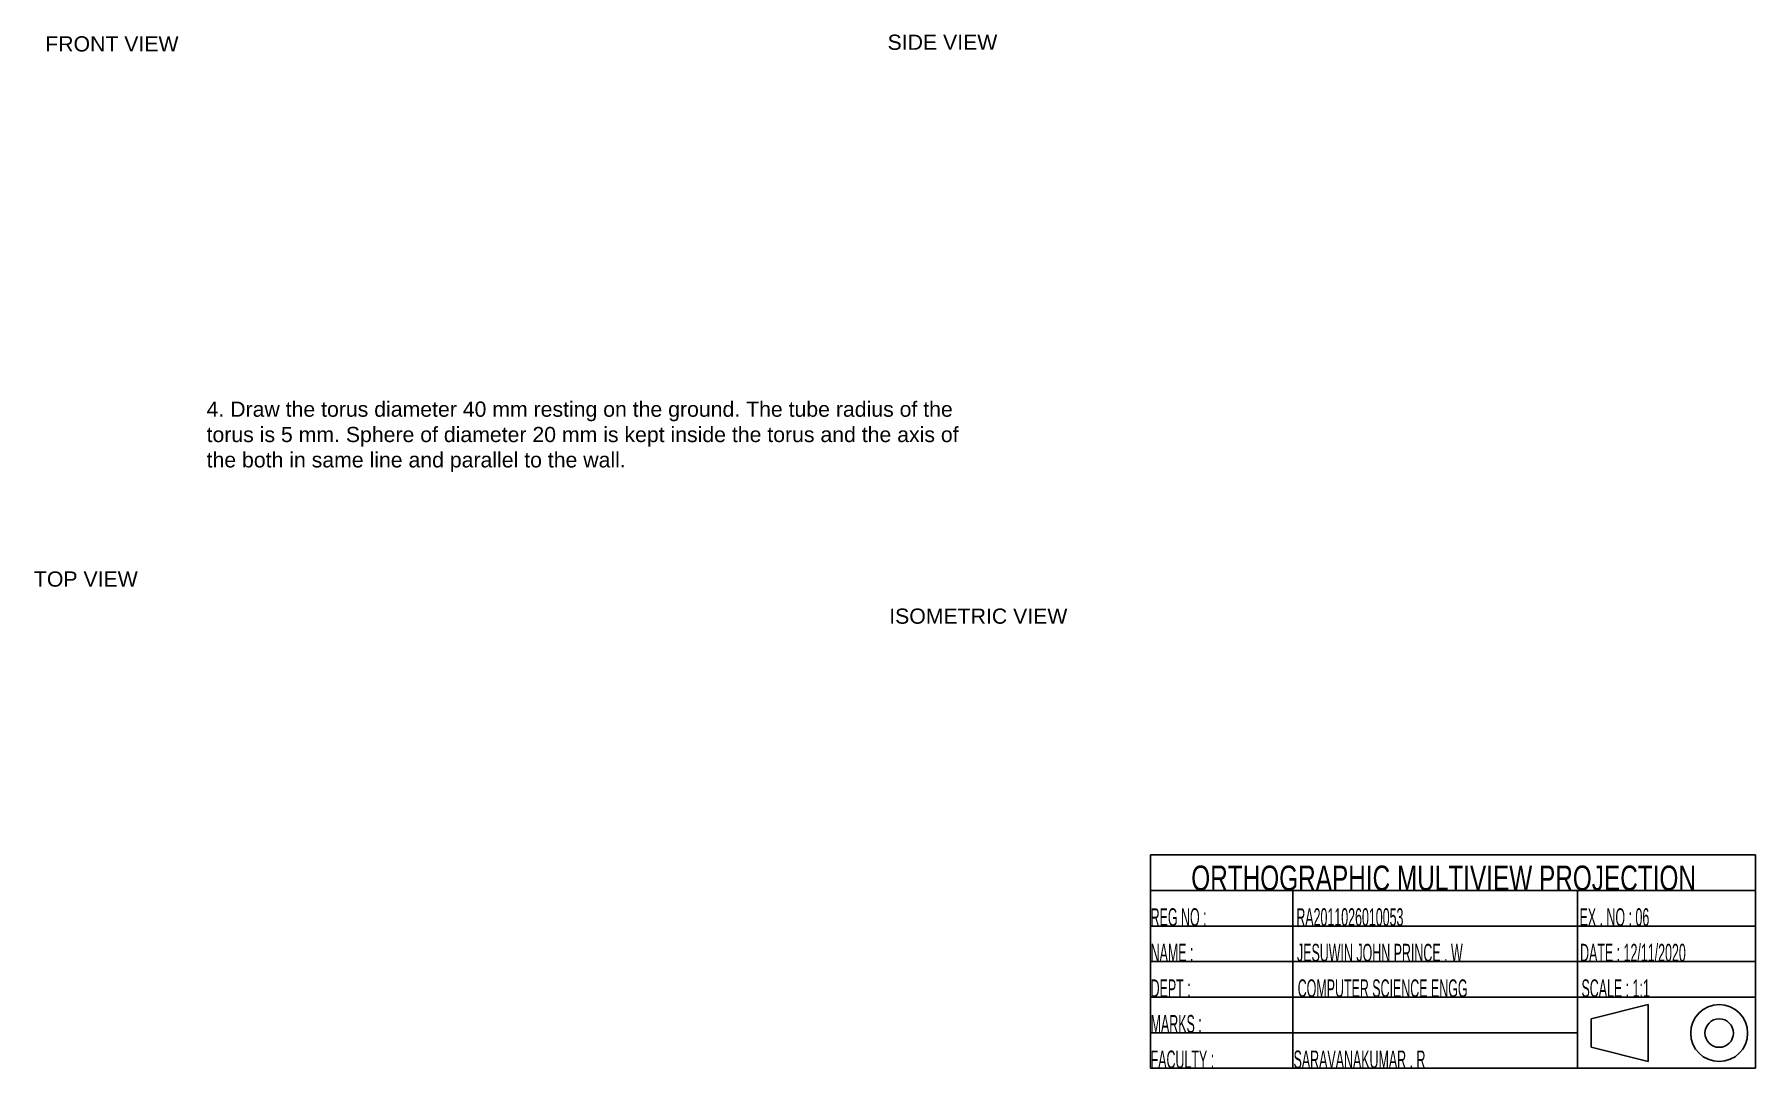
# Paper-space layout 'Layout1' of a CAD drawing. Header units: millimetres. Extents: x 35 to 318, y 13 to 183.
import ezdxf

# ---------------------------------------------------------------- set-up
doc = ezdxf.new("R2010")
doc.units = ezdxf.units.MM
doc.styles.get("Standard").update_dxf_attribs({"font": 'arial.ttf'})

psp = doc.layouts.get("Layout1")

# ---------------------------------------------------------------- linework, layer by layer
for p, q in [((218.84, 47.68), (318.3, 47.68)), ((218.84, 12.58), (218.84, 47.68)), ((318.3, 47.68), (318.3, 12.58)), ((218.84, 41.83), (318.3, 41.83)), ((242.24, 12.58), (242.24, 41.83)), ((289.05, 41.83), (289.05, 12.58)), ((218.84, 35.98), (318.3, 35.98)), ((218.84, 30.13), (318.3, 30.13)), ((218.84, 24.28), (318.3, 24.28)), ((291.25, 20.71), (300.62, 23.05)), ((300.62, 23.05), (300.62, 13.69)), ((291.25, 20.71), (291.25, 16.03)), ((218.84, 18.43), (289.05, 18.43)), ((291.25, 16.03), (300.62, 13.69)), ((318.3, 12.58), (218.84, 12.58))]:
    psp.add_line(p, q)
for radius in [4.68, 2.34]:
    psp.add_circle((312.32, 18.37), radius)

# ---------------------------------------------------------------- texts
for s, p in [('FRONT VIEW', (37.1, 179.82)), ('SIDE VIEW', (175.59, 180.09)), ('TOP VIEW', (35.24, 91.8)), ('ISOMETRIC VIEW', (175.86, 85.7))]:
    psp.add_text(s, height=2.5).set_placement(p)
for s, height, width, p in [('      ORTHOGRAPHIC MULTIVIEW PROJECTION', 4.0955, 0.7, (218.84, 41.83)), ('REG NO :                          RA2011026010053                                                   EX . NO : 06', 2.92538, 0.5, (218.84, 35.98)), ('NAME :                              JESUWIN JOHN PRINCE . W                                  DATE : 12/11/2020', 2.92538, 0.5, (218.84, 30.13)), ('DEPT :                               COMPUTER SCIENCE ENGG                                 SCALE : 1:1', 2.92538, 0.5, (218.84, 24.28)), ('MARKS :                   ', 2.9254, 0.5, (218.84, 18.43)), ('FACULTY :                       SARAVANAKUMAR . R', 2.9254, 0.5, (218.84, 12.58))]:
    psp.add_text(s, height=height, dxfattribs=dict(width=width)).set_placement(p)
at = {"insert": (63.63, 122.24), "char_height": 2.5, "width": 129.8981, "attachment_point": 1}
psp.add_mtext('4. Draw the torus diameter 40 mm resting on the ground. The tube radius of the\\Ptorus is 5 mm. Sphere of diameter 20 mm is kept inside the torus and the axis of\\Pthe both in same line and parallel to the wall.', dxfattribs=at)

doc.saveas('drawing.dxf')
